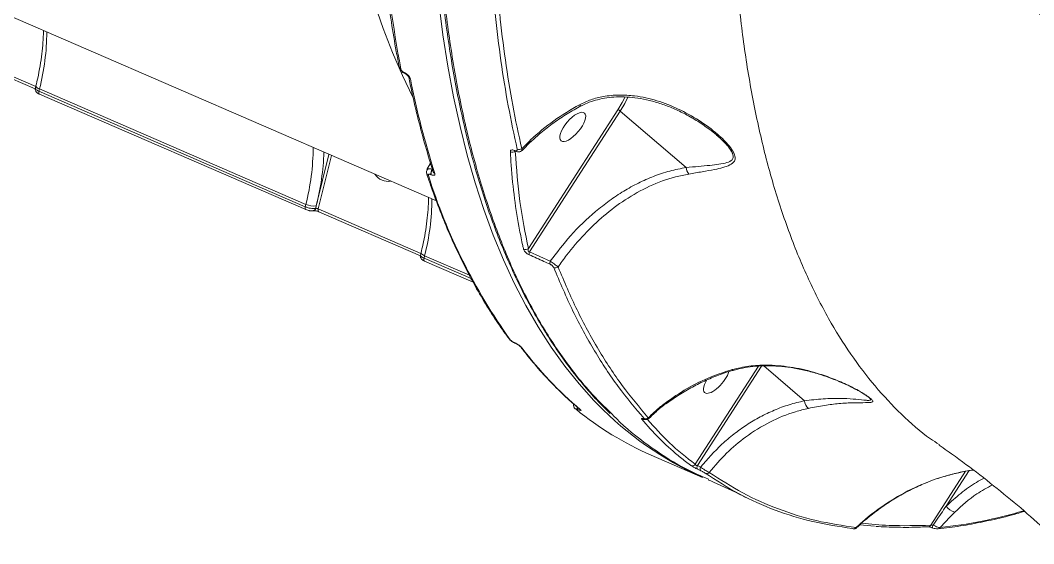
# Model space of a CAD drawing. Header units: millimetres. Extents: x -7151 to 6134, y -5040 to 5562.
# Drawn here: x -773.8 to -513.2, y 1953.8 to 2088.4 of the extents above; entities that cross this region are included whole.
import ezdxf

# ---------------------------------------------------------------- set-up
doc = ezdxf.new("R2010")
doc.units = ezdxf.units.MM
doc.layers.add('DIKOM_ОБЪЕКТ', color=7, linetype='Continuous')

msp = doc.modelspace()

# ---------------------------------------------------------------- linework, layer by layer
at = {"layer": 'DIKOM_ОБЪЕКТ', "color": 7, "linetype": 'Continuous', "lineweight": 15}
for p, q in [((-935.705, 2158.387), (-666.813, 2041.936)), ((-796.224, 2082.778), (-769.828, 2071.347)), ((-796.104, 2082.031), (-769.945, 2070.702)), ((-675.003, 2074.861), (-674.937, 2074.833)), ((-674.85, 2074.626), (-674.785, 2074.598)), ((-769.783, 2071.531), (-769.936, 2070.905)), ((-768.876, 2070.714), (-769.024, 2070.108)), ((-769.024, 2070.108), (-700.524, 2040.442)), ((-768.904, 2069.361), (-700.404, 2039.694)), ((-700.376, 2041.048), (-768.876, 2070.714)), ((-643.15, 2029.678), (-620.153, 2065.346)), ((-619.557, 2065.039), (-642.881, 2028.863)), ((-602.558, 2050.519), (-619.557, 2065.039)), ((-644.872, 2055.352), (-642.817, 2057.398)), ((-644.783, 2054.909), (-642.543, 2057.165)), ((-593.958, 2058.126), (-594.796, 2058.848)), ((-697.689, 2040.673), (-694.445, 2053.903)), ((-693.817, 2053.631), (-697.187, 2039.888)), ((-668.292, 2051.597), (-669.243, 2050.002)), ((-668.18, 2048.667), (-668.226, 2048.686)), ((-667.858, 2050.017), (-667.813, 2049.997)), ((-700.524, 2040.442), (-700.376, 2041.048)), ((-697.847, 2040.031), (-697.689, 2040.673)), ((-697.187, 2039.888), (-670.791, 2028.456)), ((-697.067, 2039.14), (-670.908, 2027.811)), ((-670.746, 2028.64), (-670.899, 2028.014)), ((-669.839, 2027.823), (-669.988, 2027.217)), ((-658.334, 2022.84), (-669.839, 2027.823)), ((-642.881, 2028.863), (-637.514, 2026.441)), ((-669.988, 2027.217), (-657.893, 2021.979)), ((-669.868, 2026.47), (-657.373, 2021.059)), ((-646.68, 2005.449), (-646.595, 2005.412)), ((-646.595, 2005.379), (-646.51, 2005.342)), ((-600.238, 1974.247), (-583.977, 1999.469)), ((-583.17, 1999.489), (-599.677, 1973.885)), ((-572.149, 1990.562), (-582.616, 1999.503)), ((-630.41, 1988.318), (-630.438, 1988.33)), ((-537.527, 1979.332), (-537.457, 1979.286)), ((-611.614, 1976.62), (-598.36, 1970.88)), ((-599.677, 1973.885), (-598.868, 1973.492)), ((-598.835, 1972.588), (-599.641, 1972.98)), ((-539.643, 1958.58), (-530.716, 1972.426)), ((-529.801, 1972.614), (-535.68, 1963.495)), ((-554.118, 1958.331), (-557.905, 1958.668))]:
    msp.add_line(p, q, dxfattribs=at)
at = {"layer": 'DIKOM_ОБЪЕКТ', "color": 7, "linetype": 'Continuous', "lineweight": 15, "flags": 128}
for points in [[(-672.848, 2068.638), (-675.551, 2074.147), (-678.132, 2080.056), (-680.528, 2086.242), (-682.735, 2092.697), (-684.753, 2099.417), (-686.578, 2106.394), (-688.21, 2113.623), (-689.647, 2121.097), (-690.887, 2128.808), (-691.93, 2136.75), (-692.774, 2144.915), (-693.418, 2153.296), (-693.863, 2161.885), (-694.107, 2170.673), (-694.151, 2179.653), (-693.994, 2188.816), (-693.636, 2198.154), (-693.078, 2207.658), (-692.321, 2217.32), (-691.364, 2227.129)], [(-625.42, 1989.75), (-626.281, 1990.642), (-630.123, 1994.917), (-633.798, 1999.497), (-637.302, 2004.376), (-640.634, 2009.553), (-643.789, 2015.021), (-646.765, 2020.776), (-649.559, 2026.815), (-652.17, 2033.13), (-654.596, 2039.718), (-656.833, 2046.573), (-658.88, 2053.688), (-660.736, 2061.059), (-662.399, 2068.678), (-663.867, 2076.539), (-665.139, 2084.636), (-666.215, 2092.961)], [(-768.876, 2070.714), (-769.178, 2070.86), (-769.429, 2071.013), (-769.618, 2071.168), (-769.74, 2071.319), (-769.788, 2071.459), (-769.783, 2071.53)], [(-769.024, 2070.108), (-769.058, 2069.936), (-769.071, 2069.777), (-769.064, 2069.637), (-769.036, 2069.519), (-768.989, 2069.43), (-768.925, 2069.371), (-768.904, 2069.361)], [(-620.153, 2065.346), (-619.014, 2067.254), (-618.299, 2068.643)], [(-617.55, 2068.641), (-618.382, 2067.007), (-619.557, 2065.039)], [(-630.023, 2066.658), (-629.85, 2066.455), (-629.714, 2066.342), (-629.625, 2066.325), (-629.623, 2066.326)], [(-700.524, 2040.442), (-700.557, 2040.27), (-700.571, 2040.111), (-700.563, 2039.971), (-700.536, 2039.853), (-700.489, 2039.763), (-700.424, 2039.705), (-700.399, 2039.692)], [(-697.187, 2039.888), (-697.221, 2039.715), (-697.234, 2039.556), (-697.227, 2039.415), (-697.199, 2039.297), (-697.151, 2039.208), (-697.086, 2039.15), (-697.067, 2039.14)], [(-669.839, 2027.823), (-670.141, 2027.969), (-670.392, 2028.122), (-670.582, 2028.278), (-670.703, 2028.428), (-670.751, 2028.569), (-670.746, 2028.639)], [(-669.988, 2027.217), (-670.021, 2027.046), (-670.034, 2026.887), (-670.027, 2026.746), (-670, 2026.629), (-669.953, 2026.539), (-669.888, 2026.48), (-669.868, 2026.47)], [(-590.742, 1998.572), (-590.618, 1998.464), (-590.511, 1998.438), (-590.502, 1998.439)], [(-631.087, 1988.495), (-631.045, 1988.464), (-630.9, 1988.382)], [(-629.929, 1988.367), (-629.885, 1988.334), (-629.733, 1988.247)], [(-613.655, 1985.924), (-613.533, 1985.85), (-613.504, 1985.838)]]:
    msp.add_lwpolyline(points, dxfattribs=at)
at = {"layer": 'DIKOM_ОБЪЕКТ', "color": 7, "linetype": 'Continuous', "lineweight": 15}
for centre, radius, start, end in [((-830.831, 1759.837), 459.181, 41.0724, 58.2067), ((-334.535, 2139.789), 347.34, 179.6769, 190.60482), ((-826.014, 2085.454), 59.009, 345.53414, 359.87655), ((-675.698, 2076.516), 0.694, 193.42252, 249.3915), ((-674.708, 2074.886), 0.297, 184.78857, 240.48645), ((-674.644, 2074.857), 0.294, 184.65356, 241.64708), ((-673.255, 2073.942), 0.692, 192.83338, 249.42101), ((-448.412, 2118.478), 229.577, 191.35077, 197.62135), ((-620.411, 2064.111), 1.261, 47.38893, 78.22337), ((-641.872, 2058.199), 1.238, 220.30487, 238.08216), ((-757.515, 2055.788), 59.01, 345.53434, 359.87636), ((-760.931, 2056.681), 65.236, 345.79552, 358.04915), ((-647.23, 2055.585), 1.154, 241.44723, 307.9168), ((-646.413, 2054.988), 0.336, 192.40553, 244.61059), ((-645.548, 2056.364), 1.217, 246.82533, 303.72571), ((-678.907, 2051.394), 4.542, 215.09334, 245.73563), ((-668.6, 2049.156), 0.728, 199.08617, 248.18179), ((-527.155, 2092.78), 148.478, 197.35902, 215.6442), ((-666.501, 2048.926), 1.741, 141.21658, 187.92594), ((-666.458, 2048.907), 1.739, 141.18633, 187.93711), ((-666.948, 2049.653), 0.724, 198.91947, 248.30329), ((-599.363, 2050.763), 3.205, 184.35871, 216.87456), ((-679.373, 2050.354), 3.402, 245.6914, 283.12897), ((-698.432, 2045.173), 4.56, 244.76778, 279.36662), ((-726.978, 2042.564), 59.01, 345.53429, 359.8764), ((-698.651, 2040.212), 0.824, 287.259, 347.34093), ((-643.893, 2030.504), 1.112, 243.95229, 311.97867), ((-641.806, 2028.413), 1.166, 157.29051, 196.77418), ((-636.455, 2025.977), 1.156, 156.34176, 195.89647), ((-636.202, 2025.833), 1.125, 246.74499, 307.83099), ((-647.508, 2006.976), 0.784, 216.78443, 246.85584), ((-646.513, 2005.567), 0.205, 215.25633, 246.43555), ((-646.428, 2005.53), 0.205, 215.27297, 247.4262), ((-644.505, 2004.869), 0.779, 216.96577, 246.94827), ((-566.415, 2063.368), 98.247, 217.06578, 229.87329), ((-629.922, 1988.716), 0.644, 164.88713, 216.80614), ((-629.901, 1988.701), 0.637, 165.40319, 216.97016), ((-564.001, 2048.988), 85.332, 223.96446, 246.25578), ((-607.752, 1990.095), 0.293, 209.65362, 259.75766), ((-569.527, 1990.716), 2.626, 183.36088, 233.23979), ((-578.67, 2052.329), 82.566, 230.75895, 246.48363), ((-613.016, 1986.911), 1, 246.24622, 313.65354), ((-613.595, 1986.703), 0.957, 244.36162, 286.2372), ((-601.003, 1974.842), 0.97, 246.32415, 322.12089), ((-598.96, 1973.461), 0.833, 149.34944, 215.20646), ((-598.156, 1973.066), 0.83, 149.13957, 215.15013), ((-597.303, 1972.812), 0.943, 245.82219, 316.30054), ((-532.726, 1965.302), 3.462, 211.45482, 256.98926), ((-559.522, 1958.49), 0.839, 244.58365, 320.9934), ((-540.347, 1958.977), 0.808, 275.19666, 330.55362), ((-536.492, 1957.531), 2.805, 157.14153, 172.09379), ((-537.901, 1958.45), 0.816, 278.15951, 322.40773)]:
    msp.add_arc(centre, radius, start, end, dxfattribs=at)
msp.add_ellipse((-631.746, 2060.953), major_axis=(-3.012, -3.564), ratio=0.4016192, dxfattribs=at)
for start_param, end_param in [(0.1419857, 2.4055026), (5.122502, 6.425171)]:
    msp.add_ellipse((-594.776, 1996.223), major_axis=(-3.012, -3.564), ratio=0.4016192, start_param=start_param, end_param=end_param, dxfattribs=at)
for points, knots in [([(-660.127, 2218.45), (-658.174, 2217.591), (-652.507, 2215.096), (-643.221, 2210.744), (-632.318, 2205.303), (-621.555, 2199.575), (-610.935, 2193.568), (-600.466, 2187.282), (-590.152, 2180.724), (-579.999, 2173.895), (-570.014, 2166.799), (-560.201, 2159.441), (-550.565, 2151.824), (-541.112, 2143.952), (-531.847, 2135.831), (-522.776, 2127.463), (-513.902, 2118.854), (-505.231, 2110.009), (-496.768, 2100.932), (-488.517, 2091.629), (-480.482, 2082.103), (-472.669, 2072.361), (-465.08, 2062.408), (-457.724, 2052.248), (-451.743, 2043.569), (-448.248, 2038.254), (-447.06, 2036.447)], [0, 0, 0, 0, 0.0228174, 0.0662202, 0.1096236, 0.1530271, 0.1964308, 0.2398337, 0.2832367, 0.3266401, 0.3700427, 0.4134453, 0.4568475, 0.5002494, 0.5436513, 0.5870527, 0.6304542, 0.6738553, 0.7172557, 0.7606562, 0.8040563, 0.8474558, 0.890855, 0.9342543, 0.9776531, 1, 1, 1, 1]), ([(-660.962, 2217.776), (-661.176, 2216.37), (-661.908, 2211.569), (-662.973, 2203.483), (-664.16, 2193.54), (-665.158, 2183.754), (-665.977, 2174.136), (-666.615, 2164.689), (-667.074, 2155.407), (-667.353, 2146.286), (-667.453, 2137.325), (-667.375, 2128.52), (-667.117, 2119.87), (-666.68, 2111.371), (-666.062, 2103.021), (-665.266, 2094.829), (-664.292, 2086.819), (-663.144, 2079.025), (-661.824, 2071.47), (-660.333, 2064.156), (-658.672, 2057.082), (-656.841, 2050.243), (-654.838, 2043.636), (-652.664, 2037.261), (-650.318, 2031.116), (-647.798, 2025.199), (-645.105, 2019.509), (-642.237, 2014.048), (-639.203, 2008.829), (-636.014, 2003.875), (-632.68, 1999.203), (-629.204, 1994.826), (-625.696, 1990.822), (-623.273, 1988.417), (-622.114, 1987.267)], [0, 0, 0, 0, 0.0133418, 0.0455422, 0.077753, 0.1098193, 0.1417378, 0.1735455, 0.2052789, 0.2369732, 0.2686656, 0.3003848, 0.3321624, 0.3640336, 0.3960347, 0.4282023, 0.4604399, 0.4925789, 0.5245589, 0.556416, 0.5881862, 0.6199059, 0.6516098, 0.6833308, 0.7150951, 0.7469371, 0.7788922, 0.8109945, 0.8432161, 0.8753888, 0.9073699, 0.9392018, 0.9709193, 1, 1, 1, 1]), ([(-660.542, 2217.289), (-661.115, 2213.302), (-662.671, 2202.479), (-664.607, 2185.184), (-666.151, 2165.591), (-666.945, 2146.57), (-667.002, 2128.2), (-666.314, 2110.572), (-664.879, 2093.745), (-662.684, 2077.765), (-659.747, 2062.641), (-656.084, 2048.414), (-651.714, 2035.146), (-646.654, 2022.905), (-640.921, 2011.724), (-634.484, 2001.696), (-628.129, 1993.477), (-623.655, 1989.114), (-621.783, 1987.288)], [0, 0, 0, 0, 0.038024, 0.1032148, 0.1686111, 0.2341116, 0.2996123, 0.3650083, 0.4301991, 0.4953896, 0.5607855, 0.6262861, 0.6917869, 0.757183, 0.8223737, 0.8875635, 0.9529588, 1, 1, 1, 1]), ([(-590.645, 2148.542), (-590.788, 2143.346), (-591.074, 2132.954), (-590.818, 2117.907), (-590.054, 2103.298), (-588.686, 2088.713), (-586.658, 2074.301), (-583.907, 2060.194), (-580.476, 2046.778), (-576.35, 2034.137), (-571.524, 2022.343), (-566.166, 2011.77), (-560.328, 2002.407), (-554.086, 1994.18), (-547.23, 1986.959), (-541.699, 1982.004), (-538.278, 1979.813), (-537.527, 1979.332)], [0, 0, 0, 0, 0.0645614, 0.1291231, 0.194327, 0.2595305, 0.3316125, 0.4037493, 0.4758299, 0.5500355, 0.6243025, 0.6985068, 0.7683203, 0.8381868, 0.9079996, 0.9798273, 1, 1, 1, 1]), ([(-682.304, 2142.271), (-682.296, 2140.712), (-682.273, 2136.191), (-682.098, 2128.837), (-681.719, 2120.269), (-681.16, 2111.885), (-680.423, 2103.687), (-679.51, 2095.683), (-678.416, 2087.882), (-677.351, 2081.46), (-676.625, 2077.672), (-676.373, 2076.356)], [0, 0, 0, 0, 0.0652749, 0.1893426, 0.3134172, 0.4374964, 0.5615844, 0.685678, 0.8097761, 0.933881, 1, 1, 1, 1]), ([(-522.362, 2110.478), (-519.635, 2107.682), (-512.998, 2100.876), (-504.87, 2092.311), (-499.537, 2086.523), (-497.949, 2084.8)], [0, 0, 0, 0, 0.3287928, 0.8001861, 1, 1, 1, 1]), ([(-522.305, 2110.917), (-521.877, 2110.477), (-519.733, 2108.278), (-511.482, 2099.759), (-503.856, 2091.613), (-497.894, 2085.244)], [0, 0, 0, 0, 0.0517122, 0.2585565, 1, 1, 1, 1]), ([(-646.027, 2055.245), (-646.819, 2058.907), (-648.403, 2066.231), (-650.266, 2077.881), (-651.78, 2089.969), (-652.436, 2098.436), (-652.764, 2102.669)], [0, 0, 0, 0, 0.2491202, 0.4982417, 0.7491201, 1, 1, 1, 1]), ([(-651.592, 2102.712), (-651.268, 2098.514), (-650.619, 2090.118), (-649.117, 2078.069), (-647.259, 2066.401), (-645.668, 2059.035), (-644.872, 2055.352)], [0, 0, 0, 0, 0.2491229, 0.4982434, 0.7491201, 1, 1, 1, 1]), ([(-767.876, 2085.704), (-767.876, 2085.615), (-767.867, 2084.641), (-767.962, 2082.665), (-768.235, 2079.728), (-768.69, 2076.65), (-769.22, 2073.902), (-769.63, 2072.176), (-769.783, 2071.531)], [0, 0, 0, 0, 0.0214348, 0.2333906, 0.445892, 0.6589788, 0.8725563, 1, 1, 1, 1]), ([(-676.353, 2076.36), (-676.347, 2076.3), (-676.322, 2076.056), (-676.078, 2075.621), (-675.62, 2075.093), (-675.154, 2074.735), (-674.886, 2074.652), (-674.849, 2074.64)], [0, 0, 0, 0, 0.0798805, 0.3253637, 0.6373099, 0.9495543, 1, 1, 1, 1]), ([(-675.942, 2075.867), (-675.917, 2075.786), (-675.868, 2075.624), (-675.678, 2075.356), (-675.43, 2075.115), (-675.192, 2074.95), (-675.052, 2074.884), (-675.003, 2074.861)], [0, 0, 0, 0, 0.22887331, 0.45777417, 0.67848789, 0.88826292, 1, 1, 1, 1]), ([(-674.937, 2074.833), (-674.865, 2074.799), (-674.651, 2074.698), (-674.286, 2074.444), (-673.906, 2074.073), (-673.613, 2073.663), (-673.536, 2073.417), (-673.498, 2073.294)], [0, 0, 0, 0, 0.1082157, 0.320459, 0.5430445, 0.771557, 1, 1, 1, 1]), ([(-674.783, 2074.597), (-674.779, 2074.595), (-674.732, 2074.577), (-674.603, 2074.507), (-674.413, 2074.376), (-674.217, 2074.203), (-674.06, 2074.021), (-673.961, 2073.869), (-673.928, 2073.78), (-673.93, 2073.787), (-673.93, 2073.789)], [0, 0, 0, 0, 0.0126165, 0.1438772, 0.288199, 0.450871, 0.6244716, 0.7755553, 0.9349084, 1, 1, 1, 1]), ([(-673.928, 2073.78), (-673.662, 2072.501), (-672.891, 2068.789), (-671.479, 2062.815), (-669.659, 2055.953), (-668.305, 2051.584), (-667.634, 2049.418)], [0, 0, 0, 0, 0.1498862, 0.4347971, 0.7197181, 1, 1, 1, 1]), ([(-769.935, 2070.908), (-769.935, 2070.907), (-769.995, 2070.777), (-769.971, 2070.498), (-769.871, 2070.152), (-769.678, 2069.868), (-769.389, 2069.611), (-769.124, 2069.451), (-768.926, 2069.372), (-768.901, 2069.362)], [0, 0, 0, 0, 0.0015972, 0.2008837, 0.3621713, 0.518964, 0.6987966, 0.9624079, 1, 1, 1, 1]), ([(-769.917, 2070.9), (-769.926, 2070.886), (-769.978, 2070.811), (-769.853, 2070.622), (-769.55, 2070.36), (-769.199, 2070.192), (-769.024, 2070.108)], [0, 0, 0, 0, 0.0719624, 0.3813307, 0.6906179, 1, 1, 1, 1]), ([(-630.023, 2066.658), (-629.047, 2067.119), (-627.093, 2068.041), (-623.65, 2068.897), (-619.868, 2069.245), (-615.2, 2068.962), (-610.034, 2067.805), (-604.473, 2065.622), (-599.183, 2062.705), (-595.349, 2059.872), (-592.867, 2057.599), (-591.434, 2056.051), (-590.342, 2054.506), (-589.87, 2053.113), (-590.143, 2051.946), (-591.289, 2051.11), (-593.087, 2050.485), (-595.473, 2049.958), (-598.381, 2049.427), (-600.745, 2049.035), (-601.926, 2048.84)], [0, 0, 0, 0, 0.0478405, 0.0957342, 0.1551288, 0.214622, 0.3020675, 0.3896668, 0.4817502, 0.5736913, 0.6070737, 0.6403865, 0.6772307, 0.7075571, 0.7379245, 0.7828328, 0.8291231, 0.87554, 0.9377634, 1, 1, 1, 1]), ([(-629.617, 2066.318), (-629.565, 2066.349), (-628.902, 2066.744), (-627.466, 2067.314), (-625.312, 2068.007), (-622.969, 2068.463), (-620.461, 2068.696), (-617.794, 2068.668), (-614.959, 2068.378), (-611.987, 2067.795), (-608.918, 2066.904), (-605.805, 2065.708), (-602.671, 2064.206), (-599.541, 2062.396), (-596.894, 2060.589), (-595.001, 2059.139), (-594.204, 2058.404), (-593.935, 2058.155)], [0, 0, 0, 0, 0.0046975, 0.0601062, 0.1171722, 0.1774896, 0.2413294, 0.3089487, 0.3811124, 0.4594759, 0.5414417, 0.6274578, 0.7176316, 0.8116969, 0.9102627, 0.969725, 1, 1, 1, 1]), ([(-642.817, 2057.398), (-642.735, 2057.475), (-640.783, 2059.312), (-636.705, 2062.736), (-632.265, 2065.342), (-630.023, 2066.658)], [0, 0, 0, 0, 0.0210829, 0.5057156, 1, 1, 1, 1]), ([(-642.514, 2057.132), (-641.659, 2057.914), (-639.771, 2059.641), (-636.639, 2062.035), (-633.208, 2064.359), (-630.816, 2065.678), (-629.627, 2066.333)], [0, 0, 0, 0, 0.2176679, 0.4811375, 0.7421607, 1, 1, 1, 1]), ([(-602.558, 2050.519), (-601.505, 2050.612), (-599.388, 2050.8), (-596.59, 2051.043), (-594.111, 2051.32), (-592.101, 2051.697), (-590.801, 2052.3), (-590.385, 2053.223), (-590.67, 2054.384), (-591.761, 2055.968), (-592.958, 2057.275), (-593.818, 2058.006), (-593.958, 2058.126)], [0, 0, 0, 0, 0.14223103, 0.28579751, 0.41019594, 0.53647043, 0.64898527, 0.71503375, 0.78091206, 0.86543641, 0.97805599, 1, 1, 1, 1]), ([(-647.782, 2054.571), (-647.771, 2054.674), (-647.749, 2054.88), (-647.509, 2055.036), (-647.165, 2055.062), (-646.873, 2054.961), (-646.74, 2054.916)], [0, 0, 0, 0, 0.259181, 0.5177489, 0.7812249, 1, 1, 1, 1]), ([(-644.382, 2029.505), (-644.455, 2029.827), (-644.824, 2031.439), (-645.7, 2035.704), (-646.777, 2042.508), (-647.472, 2049.315), (-647.714, 2053.413), (-647.782, 2054.571)], [0, 0, 0, 0, 0.0413723, 0.206871, 0.5381508, 0.8694317, 1, 1, 1, 1]), ([(-646.74, 2054.916), (-646.703, 2054.901), (-646.555, 2054.844), (-646.323, 2054.81), (-646.118, 2054.871), (-646.004, 2055.015), (-646.019, 2055.168), (-646.027, 2055.245)], [0, 0, 0, 0, 0.07980811, 0.31810904, 0.55556321, 0.77737749, 1, 1, 1, 1]), ([(-646.713, 2054.732), (-646.711, 2054.732), (-646.706, 2054.731), (-646.631, 2054.718), (-646.563, 2054.686), (-646.551, 2054.68)], [0, 0, 0, 0, 0.3924288, 0.892091, 1, 1, 1, 1]), ([(-646.552, 2054.694), (-646.349, 2054.621), (-645.965, 2054.484), (-645.411, 2054.538), (-645.001, 2054.699), (-644.852, 2054.882), (-644.811, 2054.933)], [0, 0, 0, 0, 0.3351108, 0.6326756, 0.897447, 1, 1, 1, 1]), ([(-646.521, 2054.674), (-646.209, 2050.302), (-645.583, 2041.541), (-643.961, 2033.637), (-643.15, 2029.678)], [0, 0, 0, 0, 0.4991759, 1, 1, 1, 1]), ([(-644.872, 2055.352), (-644.818, 2055.239), (-644.722, 2055.04), (-644.782, 2054.966), (-644.808, 2054.934)], [0, 0, 0, 0, 0.5696497, 1, 1, 1, 1]), ([(-669.165, 2049.98), (-669.175, 2049.969), (-669.285, 2049.847), (-669.353, 2049.542), (-669.368, 2049.187), (-669.301, 2048.995), (-669.275, 2048.921)], [0, 0, 0, 0, 0.0397059, 0.4369178, 0.7821404, 1, 1, 1, 1]), ([(-669.286, 2048.915), (-668.908, 2047.783), (-667.809, 2044.501), (-665.862, 2039.249), (-663.389, 2033.242), (-660.749, 2027.486), (-657.945, 2021.982), (-654.98, 2016.733), (-651.909, 2011.834), (-649.593, 2008.484), (-648.332, 2006.773), (-648.135, 2006.506)], [0, 0, 0, 0, 0.0688349, 0.1996428, 0.3304435, 0.4612279, 0.5919891, 0.7227199, 0.8534122, 0.9771209, 1, 1, 1, 1]), ([(-669.161, 2049.951), (-669.131, 2050.006), (-669.053, 2050.146), (-668.722, 2050.215), (-668.294, 2050.171), (-667.983, 2050.061), (-667.858, 2050.017)], [0, 0, 0, 0, 0.1971139, 0.4982624, 0.8000465, 1, 1, 1, 1]), ([(-668.226, 2048.686), (-668.286, 2048.71), (-668.439, 2048.77), (-668.65, 2048.803), (-668.818, 2048.766), (-668.905, 2048.658), (-668.882, 2048.54), (-668.87, 2048.481)], [0, 0, 0, 0, 0.14226806, 0.35711079, 0.57156953, 0.78574409, 1, 1, 1, 1]), ([(-667.216, 2048.979), (-667.199, 2048.89), (-667.165, 2048.71), (-667.297, 2048.549), (-667.549, 2048.493), (-667.864, 2048.542), (-668.09, 2048.631), (-668.18, 2048.667)], [0, 0, 0, 0, 0.2150692, 0.4299751, 0.6446688, 0.8591918, 1, 1, 1, 1]), ([(-637.514, 2026.441), (-635.818, 2028.672), (-632.279, 2033.328), (-627.036, 2038.358), (-622.373, 2042.022), (-618.689, 2044.47), (-614.88, 2046.575), (-610.921, 2048.318), (-606.811, 2049.705), (-603.976, 2050.248), (-602.558, 2050.519)], [0, 0, 0, 0, 0.1847831, 0.385692, 0.4882358, 0.5907676, 0.6915524, 0.7923238, 0.8961736, 1, 1, 1, 1]), ([(-601.926, 2048.84), (-603.059, 2048.616), (-606.488, 2047.939), (-612.042, 2045.855), (-618.204, 2042.425), (-623.803, 2038.212), (-628.824, 2033.427), (-632.688, 2028.919), (-634.788, 2025.963), (-635.512, 2024.944)], [0, 0, 0, 0, 0.0856262, 0.2590544, 0.4326159, 0.5933, 0.7545407, 0.9153481, 1, 1, 1, 1]), ([(-668.84, 2042.814), (-668.839, 2042.724), (-668.83, 2041.75), (-668.925, 2039.774), (-669.199, 2036.837), (-669.653, 2033.76), (-670.183, 2031.012), (-670.593, 2029.285), (-670.746, 2028.64)], [0, 0, 0, 0, 0.0214372, 0.2333905, 0.4458996, 0.6589861, 0.8725595, 1, 1, 1, 1]), ([(-700.524, 2040.442), (-700.398, 2040.391), (-700.079, 2040.262), (-699.492, 2040.097), (-698.841, 2039.984), (-698.248, 2039.952), (-697.981, 2040.005), (-697.847, 2040.031)], [0, 0, 0, 0, 0.1407421, 0.355466, 0.5702524, 0.7851224, 1, 1, 1, 1]), ([(-700.397, 2039.697), (-700.235, 2039.63), (-699.957, 2039.515), (-699.655, 2039.462), (-699.53, 2039.44)], [0, 0, 0, 0, 0.5856137, 1, 1, 1, 1]), ([(-699.53, 2039.44), (-699.444, 2039.422), (-699.133, 2039.354), (-698.764, 2039.326), (-698.492, 2039.425), (-698.414, 2039.453)], [0, 0, 0, 0, 0.213679, 0.7746645, 1, 1, 1, 1]), ([(-698.423, 2039.42), (-698.424, 2039.42), (-698.435, 2039.417), (-698.396, 2039.426), (-698.311, 2039.427), (-698.133, 2039.42), (-697.873, 2039.384), (-697.548, 2039.311), (-697.257, 2039.221), (-697.119, 2039.16), (-697.074, 2039.14)], [0, 0, 0, 0, 0.0058864, 0.0950089, 0.2005774, 0.3369435, 0.5007053, 0.6918963, 0.8977525, 1, 1, 1, 1]), ([(-697.847, 2040.031), (-697.814, 2040.033), (-697.75, 2040.036), (-697.605, 2040.016), (-697.444, 2039.979), (-697.299, 2039.933), (-697.219, 2039.901), (-697.187, 2039.888)], [0, 0, 0, 0, 0.2153459, 0.4305371, 0.645347, 0.8596334, 1, 1, 1, 1]), ([(-670.898, 2028.017), (-670.898, 2028.016), (-670.958, 2027.887), (-670.935, 2027.607), (-670.834, 2027.261), (-670.642, 2026.977), (-670.353, 2026.72), (-670.087, 2026.561), (-669.889, 2026.481), (-669.864, 2026.471)], [0, 0, 0, 0, 0.00160429, 0.20094552, 0.36224091, 0.51898694, 0.69886546, 0.96240606, 1, 1, 1, 1]), ([(-670.88, 2028.009), (-670.89, 2027.995), (-670.942, 2027.92), (-670.816, 2027.731), (-670.513, 2027.469), (-670.163, 2027.301), (-669.988, 2027.217)], [0, 0, 0, 0, 0.0719811, 0.3813647, 0.6907192, 1, 1, 1, 1]), ([(-642.922, 2028.076), (-643.037, 2028.132), (-643.267, 2028.244), (-643.614, 2028.488), (-643.918, 2028.758), (-644.166, 2029.047), (-644.321, 2029.303), (-644.364, 2029.447), (-644.382, 2029.505)], [0, 0, 0, 0, 0.1643367, 0.3291675, 0.4897356, 0.6616185, 0.8613599, 1, 1, 1, 1]), ([(-643.15, 2029.678), (-643.166, 2029.623), (-643.206, 2029.497), (-643.23, 2029.305), (-643.214, 2029.134), (-643.173, 2029.027), (-643.133, 2028.964), (-643.084, 2028.915), (-643.021, 2028.88), (-642.951, 2028.861), (-642.905, 2028.862), (-642.881, 2028.863)], [0, 0, 0, 0, 0.1851849, 0.4304853, 0.610106, 0.693411, 0.7463799, 0.808374, 0.8666934, 0.9297961, 1, 1, 1, 1]), ([(-637.567, 2025.661), (-638.1, 2025.907), (-639.879, 2026.727), (-641.669, 2027.521), (-642.922, 2028.076)], [0, 0, 0, 0, 0.29963052, 1, 1, 1, 1]), ([(-636.647, 2024.799), (-636.651, 2024.809), (-636.679, 2024.876), (-636.755, 2025.007), (-636.915, 2025.198), (-637.111, 2025.379), (-637.339, 2025.545), (-637.491, 2025.622), (-637.567, 2025.661)], [0, 0, 0, 0, 0.0354912, 0.2573928, 0.4482399, 0.6282366, 0.814412, 1, 1, 1, 1]), ([(-637.514, 2026.441), (-637.35, 2026.328), (-637.022, 2026.103), (-636.497, 2025.721), (-636.021, 2025.359), (-635.697, 2025.101), (-635.557, 2024.982), (-635.512, 2024.944)], [0, 0, 0, 0, 0.2221535, 0.4443701, 0.6650894, 0.8922177, 1, 1, 1, 1]), ([(-613.419, 1985.995), (-615.668, 1988.662), (-620.167, 1993.997), (-626.229, 2003.282), (-631.814, 2013.424), (-635.036, 2021.007), (-636.647, 2024.799)], [0, 0, 0, 0, 0.2486171, 0.4972332, 0.7486171, 1, 1, 1, 1]), ([(-635.512, 2024.944), (-633.923, 2021.198), (-630.744, 2013.705), (-625.199, 2003.596), (-619.136, 1994.271), (-614.595, 1988.882), (-612.325, 1986.187)], [0, 0, 0, 0, 0.2486155, 0.4972305, 0.7486151, 1, 1, 1, 1]), ([(-648.129, 2006.516), (-648.097, 2006.469), (-647.957, 2006.261), (-647.644, 2006.001), (-647.178, 2005.678), (-646.807, 2005.466), (-646.614, 2005.394), (-646.557, 2005.373)], [0, 0, 0, 0, 0.0992272, 0.43635823, 0.68487982, 0.9082627, 1, 1, 1, 1]), ([(-647.816, 2006.255), (-647.753, 2006.182), (-647.641, 2006.053), (-647.366, 2005.837), (-647.085, 2005.654), (-646.849, 2005.524), (-646.719, 2005.466), (-646.68, 2005.449)], [0, 0, 0, 0, 0.30262265, 0.53470966, 0.72551027, 0.91715845, 1, 1, 1, 1]), ([(-646.595, 2005.412), (-646.536, 2005.385), (-646.332, 2005.294), (-645.958, 2005.087), (-645.508, 2004.792), (-645.079, 2004.456), (-644.905, 2004.259), (-644.81, 2004.152)], [0, 0, 0, 0, 0.0796391, 0.2757143, 0.4707011, 0.7105209, 1, 1, 1, 1]), ([(-646.506, 2005.339), (-646.48, 2005.328), (-646.386, 2005.288), (-646.231, 2005.211), (-646.116, 2005.142), (-646.08, 2005.121)], [0, 0, 0, 0, 0.2059642, 0.7481622, 1, 1, 1, 1]), ([(-646.08, 2005.121), (-646.025, 2005.089), (-645.859, 2004.995), (-645.592, 2004.812), (-645.328, 2004.605), (-645.163, 2004.445), (-645.138, 2004.412), (-645.128, 2004.4)], [0, 0, 0, 0, 0.10830095, 0.32582064, 0.58630645, 0.84990099, 1, 1, 1, 1]), ([(-645.124, 2004.396), (-644.519, 2003.615), (-642.767, 2001.354), (-639.751, 1997.817), (-636.028, 1993.884), (-632.737, 1990.762), (-630.667, 1988.997), (-629.929, 1988.367)], [0, 0, 0, 0, 0.1293189, 0.3744329, 0.6194498, 0.8643318, 1, 1, 1, 1]), ([(-590.742, 1998.572), (-589.315, 1998.904), (-586.457, 1999.567), (-581.398, 1999.819), (-575.779, 1999.355), (-570.36, 1998.149), (-565.716, 1996.623), (-561.829, 1995.019), (-558.656, 1993.424), (-556.376, 1992.072), (-555.036, 1991.118), (-554.46, 1990.471), (-554.707, 1990.184), (-555.44, 1990.084), (-556.927, 1990.071), (-559.44, 1990.072), (-563.07, 1989.89), (-566.937, 1989.42), (-569.712, 1988.881), (-571.099, 1988.612)], [0, 0, 0, 0, 0.0638308, 0.1277696, 0.2158815, 0.3041221, 0.3656055, 0.4271895, 0.4882522, 0.5268745, 0.5576012, 0.5885662, 0.6243077, 0.6585513, 0.6928982, 0.7748893, 0.8569909, 0.9285307, 1, 1, 1, 1]), ([(-590.483, 1998.383), (-590.097, 1998.495), (-588.901, 1998.843), (-586.739, 1999.217), (-583.99, 1999.51), (-581.048, 1999.579), (-577.954, 1999.412), (-574.728, 1998.972), (-571.383, 1998.275), (-567.963, 1997.311), (-564.836, 1996.201), (-562.18, 1995.085), (-560.158, 1994.136), (-559.044, 1993.538), (-558.559, 1993.277)], [0, 0, 0, 0, 0.0372009, 0.1150243, 0.1977009, 0.2853635, 0.3774822, 0.4736698, 0.5755222, 0.6827758, 0.7926669, 0.8753827, 0.945807, 1, 1, 1, 1]), ([(-608.006, 1989.95), (-606.14, 1991.248), (-602.371, 1993.871), (-596.522, 1996.719), (-592.551, 1997.992), (-590.742, 1998.572)], [0, 0, 0, 0, 0.3481757, 0.7031311, 1, 1, 1, 1]), ([(-607.771, 1989.76), (-606.791, 1990.467), (-604.738, 1991.949), (-601.425, 1993.904), (-597.901, 1995.691), (-594.259, 1997.172), (-591.776, 1998.056), (-590.503, 1998.377), (-590.487, 1998.381)], [0, 0, 0, 0, 0.1847063, 0.386932, 0.5900765, 0.7937348, 0.9973455, 1, 1, 1, 1]), ([(-572.149, 1990.562), (-570.511, 1990.756), (-567.192, 1991.15), (-563.067, 1991.211), (-559.564, 1991.031), (-557.301, 1990.776), (-555.949, 1990.649), (-555.257, 1990.643), (-555.024, 1990.827), (-555.288, 1991.159), (-555.519, 1991.356), (-555.549, 1991.381)], [0, 0, 0, 0, 0.1964938, 0.39804355, 0.5646586, 0.73393137, 0.80236551, 0.87190632, 0.94318779, 0.99275021, 1, 1, 1, 1]), ([(-558.559, 1993.277), (-558.484, 1993.238), (-557.996, 1992.982), (-557.221, 1992.522), (-556.363, 1991.981), (-555.848, 1991.617), (-555.698, 1991.492), (-555.664, 1991.463)], [0, 0, 0, 0, 0.0606163, 0.3919767, 0.6801232, 0.9264742, 1, 1, 1, 1]), ([(-555.549, 1991.381), (-555.567, 1991.399), (-555.595, 1991.425), (-555.644, 1991.459), (-555.66, 1991.47)], [0, 0, 0, 0, 0.66731061, 1, 1, 1, 1]), ([(-631.467, 1989.696), (-631.486, 1989.655), (-631.55, 1989.516), (-631.544, 1989.262), (-631.479, 1988.992), (-631.364, 1988.78), (-631.229, 1988.621), (-631.143, 1988.537), (-631.09, 1988.499), (-631.086, 1988.496)], [0, 0, 0, 0, 0.0915519, 0.313722, 0.5006989, 0.6677428, 0.8210993, 0.9851964, 1, 1, 1, 1]), ([(-612.325, 1986.187), (-611.289, 1987.17), (-609.903, 1988.486), (-608.389, 1989.654), (-608.006, 1989.95)], [0, 0, 0, 0, 0.7468062, 1, 1, 1, 1]), ([(-612.145, 1985.988), (-611.637, 1986.491), (-610.359, 1987.755), (-608.889, 1989.006), (-607.906, 1989.723), (-607.797, 1989.802)], [0, 0, 0, 0, 0.3700715, 0.9304404, 1, 1, 1, 1]), ([(-598.868, 1973.492), (-597.097, 1975.526), (-594.418, 1978.604), (-590.326, 1982.035), (-587.043, 1984.393), (-583.574, 1986.451), (-579.909, 1988.198), (-576.099, 1989.622), (-573.465, 1990.249), (-572.149, 1990.562)], [0, 0, 0, 0, 0.2404003, 0.3636784, 0.4869573, 0.6133629, 0.7397676, 0.8698831, 1, 1, 1, 1]), ([(-571.099, 1988.612), (-572.227, 1988.342), (-575.618, 1987.53), (-581.143, 1985.253), (-587.066, 1981.583), (-592.306, 1977.198), (-595.174, 1973.849), (-596.621, 1972.16)], [0, 0, 0, 0, 0.1165827, 0.3502648, 0.5897086, 0.7930897, 1, 1, 1, 1]), ([(-630.438, 1988.33), (-630.523, 1988.366), (-630.695, 1988.437), (-630.877, 1988.493), (-630.981, 1988.504), (-630.994, 1988.467), (-630.929, 1988.409), (-630.9, 1988.382)], [0, 0, 0, 0, 0.1950723, 0.3900541, 0.5932384, 0.8111485, 1, 1, 1, 1]), ([(-629.733, 1988.247), (-629.689, 1988.206), (-629.597, 1988.12), (-629.613, 1988.065), (-629.763, 1988.078), (-630.031, 1988.16), (-630.284, 1988.266), (-630.41, 1988.318)], [0, 0, 0, 0, 0.1890099, 0.4045202, 0.6068748, 0.8033557, 1, 1, 1, 1]), ([(-629.933, 1988.37), (-629.93, 1988.368), (-629.923, 1988.362), (-629.926, 1988.365), (-629.928, 1988.367)], [0, 0, 0, 0, 0.4939577, 1, 1, 1, 1]), ([(-621.783, 1987.288), (-621.065, 1986.542), (-617.796, 1983.147), (-611.362, 1978.309), (-603.791, 1973.365), (-598.745, 1971.212), (-596.867, 1970.411)], [0, 0, 0, 0, 0.0981142, 0.4462695, 0.7938673, 1, 1, 1, 1]), ([(-614.009, 1985.841), (-614.04, 1985.888), (-614.103, 1985.983), (-614.011, 1986.022), (-613.839, 1985.989), (-613.696, 1985.938), (-613.655, 1985.924)], [0, 0, 0, 0, 0.2927044, 0.5849395, 0.881965, 1, 1, 1, 1]), ([(-613.655, 1985.924), (-613.611, 1985.908), (-613.498, 1985.869), (-613.386, 1985.855), (-613.341, 1985.891), (-613.393, 1985.961), (-613.419, 1985.995)], [0, 0, 0, 0, 0.1835096, 0.4626143, 0.7309875, 1, 1, 1, 1]), ([(-613.501, 1985.844), (-613.368, 1985.795), (-613.154, 1985.716), (-612.784, 1985.703), (-612.464, 1985.794), (-612.243, 1985.906), (-612.169, 1986.009), (-612.166, 1986.014)], [0, 0, 0, 0, 0.3452639, 0.5559643, 0.7610285, 0.9881869, 1, 1, 1, 1]), ([(-612.325, 1986.187), (-612.255, 1986.121), (-612.153, 1986.026), (-612.177, 1986.028), (-612.185, 1986.029)], [0, 0, 0, 0, 0.6923615, 1, 1, 1, 1]), ([(-601.393, 1973.954), (-601.616, 1974.12), (-602.733, 1974.947), (-605.538, 1977.174), (-609.627, 1980.853), (-612.548, 1984.177), (-614.009, 1985.841)], [0, 0, 0, 0, 0.0480626, 0.2403209, 0.6198795, 1, 1, 1, 1]), ([(-613.597, 1985.868), (-613.597, 1985.868), (-613.604, 1985.87), (-613.576, 1985.864), (-613.525, 1985.845), (-613.498, 1985.835)], [0, 0, 0, 0, 0.0484367, 0.5059665, 1, 1, 1, 1]), ([(-612.523, 1985.789), (-610.695, 1983.726), (-606.94, 1979.488), (-602.511, 1976.025), (-600.238, 1974.247)], [0, 0, 0, 0, 0.4866473, 1, 1, 1, 1]), ([(-537.548, 1979.152), (-536.141, 1978.178), (-532.293, 1975.515), (-526.149, 1970.86), (-519.135, 1965.227), (-512.524, 1959.572), (-508.31, 1955.659), (-506.326, 1953.817)], [0, 0, 0, 0, 0.1304841, 0.3567442, 0.5807889, 0.8025545, 1, 1, 1, 1]), ([(-599.641, 1972.98), (-599.778, 1973.048), (-600.051, 1973.183), (-600.495, 1973.416), (-600.892, 1973.638), (-601.21, 1973.827), (-601.333, 1973.913), (-601.393, 1973.954)], [0, 0, 0, 0, 0.2063897, 0.4133689, 0.6142002, 0.813477, 1, 1, 1, 1]), ([(-600.238, 1974.247), (-600.232, 1974.213), (-600.221, 1974.147), (-600.149, 1974.052), (-600.066, 1973.991), (-599.986, 1973.948), (-599.918, 1973.922), (-599.804, 1973.893), (-599.733, 1973.889), (-599.677, 1973.885)], [0, 0, 0, 0, 0.20665555, 0.40491017, 0.53966419, 0.59046823, 0.72956151, 0.78569802, 1, 1, 1, 1]), ([(-598.868, 1973.492), (-598.696, 1973.369), (-598.351, 1973.122), (-597.772, 1972.752), (-597.234, 1972.441), (-596.848, 1972.247), (-596.68, 1972.183), (-596.621, 1972.16)], [0, 0, 0, 0, 0.2223309, 0.4448527, 0.6638295, 0.8806383, 1, 1, 1, 1]), ([(-597.689, 1971.951), (-597.721, 1971.973), (-597.795, 1972.023), (-597.985, 1972.137), (-598.25, 1972.286), (-598.552, 1972.448), (-598.741, 1972.541), (-598.835, 1972.588)], [0, 0, 0, 0, 0.14874173, 0.34869763, 0.55740447, 0.77911047, 1, 1, 1, 1]), ([(-559.882, 1957.731), (-563.288, 1958.24), (-570.098, 1959.258), (-579.769, 1962.298), (-589.053, 1966.363), (-594.811, 1970.089), (-597.689, 1971.951)], [0, 0, 0, 0, 0.2484765, 0.4969545, 0.7484774, 1, 1, 1, 1]), ([(-596.621, 1972.16), (-593.782, 1970.321), (-588.105, 1966.643), (-578.882, 1962.578), (-569.195, 1959.507), (-562.311, 1958.476), (-558.87, 1957.961)], [0, 0, 0, 0, 0.2484747, 0.4969502, 0.7484742, 1, 1, 1, 1]), ([(-558.87, 1957.961), (-558.063, 1958.695), (-555.278, 1961.226), (-550.007, 1965.053), (-543.108, 1968.747), (-535.977, 1971.442), (-531.228, 1972.332), (-528.828, 1972.782)], [0, 0, 0, 0, 0.0949206, 0.3276214, 0.5657321, 0.7805996, 1, 1, 1, 1]), ([(-558.699, 1957.915), (-558.518, 1958.095), (-557.365, 1959.245), (-555.052, 1961.16), (-551.77, 1963.627), (-548.318, 1965.83), (-544.743, 1967.779), (-541.076, 1969.43), (-537.933, 1970.624), (-536.004, 1971.152), (-535.336, 1971.335)], [0, 0, 0, 0, 0.0278007, 0.177405, 0.3270345, 0.4766619, 0.6263035, 0.7752963, 0.9221934, 1, 1, 1, 1]), ([(-535.68, 1963.495), (-534.459, 1964.607), (-532.005, 1966.843), (-528.719, 1969.195), (-526.637, 1970.315), (-525.978, 1970.669)], [0, 0, 0, 0, 0.4033642, 0.8110963, 1, 1, 1, 1]), ([(-535.336, 1971.335), (-534.747, 1971.508), (-532.907, 1972.05), (-530.707, 1972.514), (-529.103, 1972.706), (-528.773, 1972.746)], [0, 0, 0, 0, 0.2721085, 0.8500275, 1, 1, 1, 1]), ([(-596.935, 1970.258), (-596.464, 1970.052), (-593.457, 1968.737), (-590.201, 1967.259), (-587.463, 1965.844), (-587.202, 1965.709)], [0, 0, 0, 0, 0.1439514, 0.9183823, 1, 1, 1, 1]), ([(-523.817, 1968.931), (-525.182, 1968.201), (-528.655, 1966.344), (-531.673, 1963.597), (-533.505, 1961.929)], [0, 0, 0, 0, 0.3927809, 1, 1, 1, 1]), ([(-539.076, 1958.621), (-538.846, 1958.958), (-537.726, 1960.597), (-536.585, 1962.213), (-535.68, 1963.495)], [0, 0, 0, 0, 0.2060621, 1, 1, 1, 1]), ([(-537.793, 1957.68), (-536.826, 1957.776), (-533.989, 1958.058), (-529.186, 1958.842), (-523.394, 1960.036), (-518.861, 1961.139), (-516.24, 1961.935), (-515.6, 1962.13)], [0, 0, 0, 0, 0.1346125, 0.395234, 0.6558797, 0.9159749, 1, 1, 1, 1]), ([(-537.255, 1957.952), (-533.688, 1958.414), (-526.663, 1959.325), (-519.341, 1961.283), (-515.736, 1962.246)], [0, 0, 0, 0, 0.5076776, 1, 1, 1, 1]), ([(-533.505, 1961.929), (-534.614, 1960.818), (-535.892, 1959.536), (-537.094, 1958.138), (-537.255, 1957.952)], [0, 0, 0, 0, 0.8666324, 1, 1, 1, 1]), ([(-559.61, 1957.659), (-559.571, 1957.653), (-559.462, 1957.635), (-559.235, 1957.654), (-558.951, 1957.735), (-558.793, 1957.867), (-558.716, 1957.932)], [0, 0, 0, 0, 0.1481852, 0.4117009, 0.7101161, 1, 1, 1, 1]), ([(-558.87, 1957.961), (-558.79, 1957.93), (-558.704, 1957.896), (-558.717, 1957.931), (-558.718, 1957.934)], [0, 0, 0, 0, 0.91440269, 1, 1, 1, 1]), ([(-557.424, 1959.08), (-555.105, 1958.857), (-549.423, 1958.309), (-543.279, 1958.479), (-539.643, 1958.58)], [0, 0, 0, 0, 0.4080405, 1, 1, 1, 1]), ([(-553.822, 1958.25), (-551.967, 1958.169), (-548.189, 1958.005), (-543.655, 1958.014), (-540.946, 1958.159), (-540.277, 1958.195)], [0, 0, 0, 0, 0.42107442, 0.85711736, 1, 1, 1, 1]), ([(-540.288, 1958.171), (-540.285, 1958.171), (-540.279, 1958.172), (-540.197, 1958.166), (-540.043, 1958.143), (-539.788, 1958.085), (-539.509, 1958.005), (-539.333, 1957.938), (-539.271, 1957.914)], [0, 0, 0, 0, 0.0972445, 0.2200745, 0.3791956, 0.6006664, 0.859217, 1, 1, 1, 1]), ([(-539.643, 1958.58), (-539.633, 1958.582), (-539.586, 1958.59), (-539.467, 1958.604), (-539.278, 1958.617), (-539.144, 1958.619), (-539.076, 1958.621)], [0, 0, 0, 0, 0.0803096, 0.3667565, 0.6763088, 1, 1, 1, 1]), ([(-539.442, 1957.984), (-539.329, 1957.94), (-539.027, 1957.822), (-538.48, 1957.679), (-538.079, 1957.599), (-537.835, 1957.642), (-537.801, 1957.648)], [0, 0, 0, 0, 0.2012571, 0.5382578, 0.9352894, 1, 1, 1, 1]), ([(-539.076, 1958.621), (-538.873, 1958.511), (-538.466, 1958.291), (-537.886, 1958.061), (-537.481, 1957.957), (-537.311, 1957.953), (-537.255, 1957.952)], [0, 0, 0, 0, 0.286492, 0.5730646, 0.8569039, 1, 1, 1, 1])]:
    msp.add_open_spline(points, degree=3, knots=knots, dxfattribs=at)

doc.saveas('drawing.dxf')
